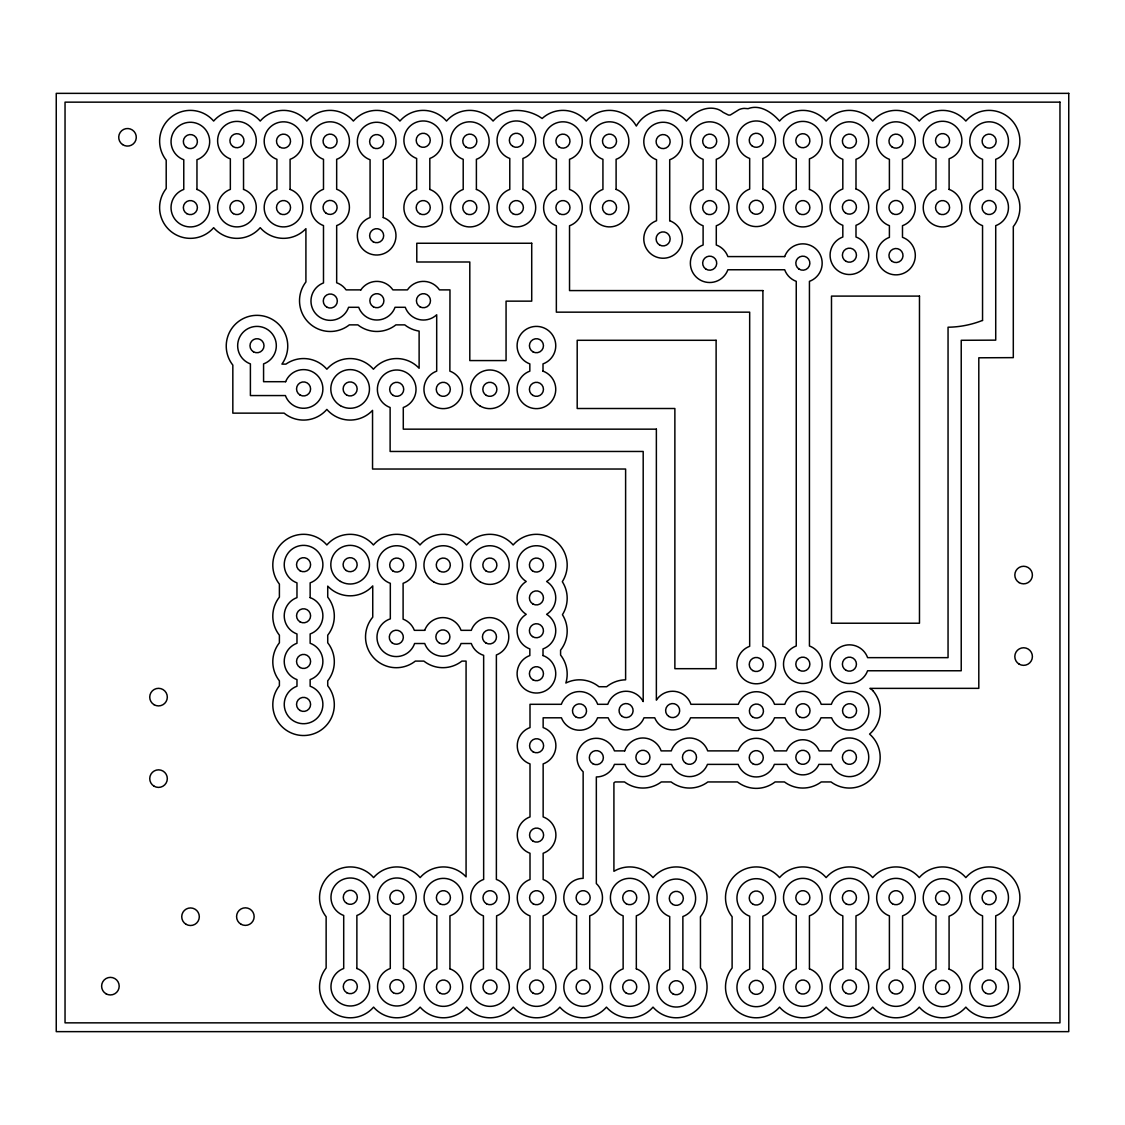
<?xml version="1.0" encoding="UTF-8"?>
<svg xmlns="http://www.w3.org/2000/svg" width="1125" height="1125" viewBox="0 0 1125 1125"><rect width="100%" height="100%" fill="white"/><g stroke="black" fill="none" stroke-linecap="round" stroke-linejoin="round"><path stroke-width="1.5" d="M982.547 320.498L982.547 225.661A19.336 19.336 0 0 1 982.547 189.309L982.547 159.314A19.336 19.336 0 0 1 973.617 129.6A19.336 19.336 0 0 1 1004.639 129.6A19.336 19.336 0 0 1 995.723 159.314L995.723 189.309A19.336 19.336 0 0 1 995.723 225.661L995.723 340.144L961.228 340.298L961.228 670.767L867.586 670.767A19.336 19.336 0 0 1 837.844 679.641A19.336 19.336 0 0 1 837.928 648.619A19.336 19.336 0 0 1 867.614 657.647L948.052 657.647L948.052 327.22A97.2 97.2 0 0 0 982.505 320.414M873.295 691.073A13.683 13.683 0 0 0 869.892 688.387L978.806 688.345L978.806 357.792L1013.302 357.637L1013.302 226.617A30.755 30.755 0 0 0 1013.302 188.564L1013.302 160.158A30.755 30.755 0 0 0 1008.689 117.408A30.755 30.755 0 0 0 965.841 121.05A30.755 30.755 0 0 0 919.28 121.05A30.755 30.755 0 0 0 872.705 121.05A30.755 30.755 0 0 0 826.13 121.05A30.755 30.755 0 0 0 779.555 121.05C772.073 112.402 759.867 104.02 748.083 108.675L744.202 108.38A14.4 14.4 0 0 0 738.97 109.659L730.406 114.961A5.963 5.963 0 0 1 728.395 115.017L723.15 112.373A18.225 18.225 0 0 0 717.244 109.111C705.698 105.581 693.773 112.43 686.405 121.05A30.755 30.755 0 0 0 636.328 126.056A30.755 30.755 0 0 0 586.237 121.05A30.755 30.755 0 0 0 542.152 118.477L538.734 116.255A44.803 44.803 0 0 0 516.375 110.447A30.755 30.755 0 0 0 493.087 121.05A30.755 30.755 0 0 0 446.512 121.05A30.755 30.755 0 0 0 399.937 121.05A30.755 30.755 0 0 0 353.377 121.05A30.755 30.755 0 0 0 306.802 121.05A30.755 30.755 0 0 0 260.227 121.05A30.755 30.755 0 0 0 213.652 121.05A30.755 30.755 0 0 0 170.803 117.408A30.755 30.755 0 0 0 166.205 160.158L166.205 188.564A30.755 30.755 0 0 0 170.803 231.328A30.755 30.755 0 0 0 213.652 227.686A30.755 30.755 0 0 0 260.227 227.686A30.755 30.755 0 0 0 305.916 228.656L305.916 281.953A30.755 30.755 0 0 0 349.327 324.872L357.848 324.872A30.755 30.755 0 0 0 395.902 324.872L404.747 324.872A30.755 30.755 0 0 0 419.119 331.102L419.119 368.255A30.755 30.755 0 0 0 373.416 369.225A30.755 30.755 0 0 0 326.855 369.225A30.755 30.755 0 0 0 285.919 364.12L281.911 364.12A30.755 30.755 0 0 0 277.242 322.945A30.755 30.755 0 0 0 235.814 323.789A30.755 30.755 0 0 0 232.833 365.119L232.833 413.142L284.105 413.142A30.755 30.755 0 0 0 326.855 409.416A30.755 30.755 0 0 0 372.544 410.372L372.544 469.027L625.612 469.027L625.612 679.823A30.755 30.755 0 0 0 606.656 686.728L598.936 686.728A30.755 30.755 0 0 0 565.861 683.016A30.755 30.755 0 0 0 560.587 655.059L560.587 650.152A30.755 30.755 0 0 0 562.43 614.7A30.755 30.755 0 0 0 562.317 581.681A30.755 30.755 0 0 0 554.822 540.422A30.755 30.755 0 0 0 513.141 544.978A30.755 30.755 0 0 0 466.566 544.978A30.755 30.755 0 0 0 419.991 544.978A30.755 30.755 0 0 0 373.416 544.978A30.755 30.755 0 0 0 326.855 544.978A30.755 30.755 0 0 0 283.992 541.336A30.755 30.755 0 0 0 279.394 584.1L279.394 597.136A30.755 30.755 0 0 0 279.394 635.189L279.394 642.783A30.755 30.755 0 0 0 279.394 680.836L279.394 685.744A30.755 30.755 0 0 0 282.684 727.355A30.755 30.755 0 0 0 324.436 727.355A30.755 30.755 0 0 0 327.727 685.744L327.727 680.836A30.755 30.755 0 0 0 327.727 642.783L327.727 635.189A30.755 30.755 0 0 0 327.727 597.136L327.727 586.125A30.755 30.755 0 0 0 372.741 585.914L372.741 617.161A30.755 30.755 0 0 0 415.336 661.092L423.858 661.092A30.755 30.755 0 0 0 461.911 661.092L466.073 661.092L466.073 876.867A30.755 30.755 0 0 0 420.159 877.598A30.755 30.755 0 0 0 373.584 877.598A30.755 30.755 0 0 0 330.736 873.956A30.755 30.755 0 0 0 326.137 916.72L326.137 968.006A30.755 30.755 0 0 0 330.736 1010.77A30.755 30.755 0 0 0 373.584 1007.128A30.755 30.755 0 0 0 420.159 1007.128A30.755 30.755 0 0 0 466.72 1007.128A30.755 30.755 0 0 0 513.295 1007.128A30.755 30.755 0 0 0 559.87 1007.128A30.755 30.755 0 0 0 606.445 1007.128A30.755 30.755 0 0 0 653.02 1007.128A30.755 30.755 0 0 0 695.883 1010.756A30.755 30.755 0 0 0 700.453 967.992L700.453 916.734A30.755 30.755 0 0 0 695.883 873.97A30.755 30.755 0 0 0 653.02 877.598A30.755 30.755 0 0 0 613.913 871.312L613.913 782.859L615.164 781.945L624.516 781.945A30.755 30.755 0 0 0 661.303 781.945L671.091 781.945A30.755 30.755 0 0 0 707.878 781.945L737.452 781.945A30.755 30.755 0 0 0 775.083 781.945L784.448 781.945A30.755 30.755 0 0 0 821.236 781.945L831.023 781.945A30.755 30.755 0 0 0 873.366 776.602A30.755 30.755 0 0 0 869.583 734.091A30.755 30.755 0 0 0 873.253 691.116M1068.75 93.361L56.25 93.361L56.25 1031.639L1068.75 1031.639L1068.75 93.361M1059.961 102.15L65.039 102.15L65.039 1022.85L1059.961 1022.85L1059.961 102.15M531.717 243.253L416.784 243.253L416.784 261.998L469.8 261.998L469.8 360.577L506.067 360.577L506.067 301.148L531.717 301.148L531.717 243.253M784.673 256.584L727.875 256.584A19.336 19.336 0 0 0 716.288 244.997L716.288 225.773A19.336 19.336 0 0 0 716.288 189.422L716.288 159.328A19.336 19.336 0 0 0 725.203 129.614A19.336 19.336 0 0 0 694.181 129.614A19.336 19.336 0 0 0 703.111 159.328L703.111 189.422A19.336 19.336 0 0 0 703.111 225.773L703.111 244.997A19.336 19.336 0 0 0 696.023 276.848A19.336 19.336 0 0 0 727.875 269.761L784.673 269.761A19.336 19.336 0 0 0 796.247 281.348L796.247 645.989A19.336 19.336 0 0 0 787.331 675.703A19.336 19.336 0 0 0 818.353 675.703A19.336 19.336 0 0 0 809.438 645.989L809.438 281.348A19.336 19.336 0 0 0 816.511 249.511A19.336 19.336 0 0 0 784.673 256.584M360.858 289.884L346.106 289.884A19.336 19.336 0 0 0 336.67 282.769L336.67 225.591A19.336 19.336 0 0 0 336.67 189.239L336.67 159.314A19.336 19.336 0 0 0 345.6 129.6A19.336 19.336 0 0 0 314.578 129.6A19.336 19.336 0 0 0 323.494 159.314L323.494 189.239A19.336 19.336 0 0 0 323.494 225.591L323.494 282.923A19.336 19.336 0 0 0 316.828 314.887A19.336 19.336 0 0 0 348.581 307.294L358.706 307.294A19.336 19.336 0 0 0 395.044 307.294L405.267 307.294A19.336 19.336 0 0 0 436.697 314.775L436.697 371.138A19.336 19.336 0 0 0 427.767 400.852A19.336 19.336 0 0 0 458.789 400.852A19.336 19.336 0 0 0 449.873 371.138L449.972 289.884L439.467 289.884A19.336 19.336 0 0 0 407.433 289.884L392.892 289.884A19.336 19.336 0 0 0 360.858 289.884M762.905 290.587L569.531 290.587L569.531 225.773A19.336 19.336 0 0 0 569.531 189.422L569.531 159.314A19.336 19.336 0 0 0 578.461 129.6A19.336 19.336 0 0 0 547.439 129.6A19.336 19.336 0 0 0 556.355 159.314L556.355 189.422A19.336 19.336 0 0 0 556.355 225.773L556.355 312.159L749.672 312.159L749.672 646.312A19.336 19.336 0 0 0 740.756 676.013A19.336 19.336 0 0 0 771.778 676.013A19.336 19.336 0 0 0 762.863 646.312L762.905 290.587M919.477 296.1L831.487 296.1L831.487 623.222L919.477 623.222L919.477 296.1M716.119 340.298L577.195 340.298L577.195 408.502L674.873 408.502L674.873 668.686L716.119 668.686L716.119 340.298M285.637 381.698L263.573 381.698L263.573 363.895A19.336 19.336 0 0 0 272.503 334.181A19.336 19.336 0 0 0 241.481 334.181A19.336 19.336 0 0 0 250.397 363.895L250.397 395.564L285.398 395.564A19.336 19.336 0 0 0 314.93 404.578A19.336 19.336 0 0 0 315.464 373.711A19.336 19.336 0 0 0 285.637 381.698M656.367 429.159L403.284 429.159L403.284 407.503A19.336 19.336 0 0 0 412.214 377.789A19.336 19.336 0 0 0 381.192 377.789A19.336 19.336 0 0 0 390.122 407.503L390.122 451.463L643.191 451.463L643.191 701.578A19.336 19.336 0 0 0 607.795 704.306L597.684 704.306A19.336 19.336 0 0 0 561.333 704.306L530.002 704.306L530.002 727.566A19.336 19.336 0 0 0 530.002 763.917L530.002 816.905A19.336 19.336 0 0 0 530.002 853.256L530.002 879.511A19.336 19.336 0 0 0 530.002 915.877L530.002 968.864A19.336 19.336 0 0 0 521.072 998.578A19.336 19.336 0 0 0 552.108 998.564A19.336 19.336 0 0 0 543.15 968.85L543.15 915.877A19.336 19.336 0 0 0 543.15 879.511L543.15 853.27A19.336 19.336 0 0 0 543.15 816.905L543.15 763.917A19.336 19.336 0 0 0 543.15 727.566L543.15 717.806L561.445 717.806A19.336 19.336 0 0 0 597.558 717.806L608.147 717.806A19.336 19.336 0 0 0 644.006 717.806L654.722 717.806A19.336 19.336 0 0 0 690.581 717.806L738.309 717.806A19.336 19.336 0 0 0 774.548 717.806L785.011 717.806A19.336 19.336 0 0 0 820.997 717.806L831.586 717.806A19.336 19.336 0 0 0 861.427 726.005A19.336 19.336 0 0 0 860.878 695.053A19.336 19.336 0 0 0 831.347 704.306L821.236 704.306A19.336 19.336 0 0 0 784.772 704.306L774.548 704.306A19.336 19.336 0 0 0 738.309 704.306L690.933 704.306A19.336 19.336 0 0 0 656.367 700.158L656.367 429.159M424.702 630.337L414.366 630.337A19.336 19.336 0 0 0 403.102 619.144L403.102 583.312A19.336 19.336 0 0 0 412.256 553.584A19.336 19.336 0 0 0 381.15 553.584A19.336 19.336 0 0 0 390.319 583.312L390.319 618.862A19.336 19.336 0 0 0 382.542 650.812A19.336 19.336 0 0 0 414.591 643.514L424.702 643.514A19.336 19.336 0 0 0 461.053 643.514L471.277 643.514A19.336 19.336 0 0 0 483.652 655.355L483.652 879.441A19.336 19.336 0 0 0 483.427 915.862L483.427 968.864A19.336 19.336 0 0 0 474.497 998.564A19.336 19.336 0 0 0 505.519 998.578A19.336 19.336 0 0 0 496.603 968.864L496.603 915.862A19.336 19.336 0 0 0 496.378 879.441L496.378 654.975A19.336 19.336 0 0 0 503.002 623.123A19.336 19.336 0 0 0 471.277 630.337L461.053 630.337A19.336 19.336 0 0 0 424.702 630.337M624.684 750.881L614.461 750.881A19.336 19.336 0 0 0 585.619 741.544A19.336 19.336 0 0 0 583.144 771.764L583.144 878.358A19.336 19.336 0 0 0 576.577 915.877L576.577 968.864A19.336 19.336 0 0 0 567.647 998.578A19.336 19.336 0 0 0 598.683 998.564A19.336 19.336 0 0 0 589.725 968.85L589.725 915.877A19.336 19.336 0 0 0 596.334 883.561L596.334 776.953A19.336 19.336 0 0 0 614.461 764.381L624.923 764.381A19.336 19.336 0 0 0 660.909 764.381L671.498 764.381A19.336 19.336 0 0 0 707.47 764.381L738.155 764.381A19.336 19.336 0 0 0 774.38 764.381L786.755 764.381A17.578 17.578 0 0 0 818.93 764.381L831.417 764.381A19.336 19.336 0 0 0 861.272 772.58A19.336 19.336 0 0 0 860.723 741.628A19.336 19.336 0 0 0 831.178 750.881L819.197 750.881A17.578 17.578 0 0 0 786.487 750.881L774.38 750.881A19.336 19.336 0 0 0 738.155 750.881L707.709 750.881A19.336 19.336 0 0 0 671.259 750.881L661.148 750.881A19.336 19.336 0 0 0 624.684 750.881M1013.302 968.02L1013.302 916.72A30.755 30.755 0 0 0 1008.689 873.956A30.755 30.755 0 0 0 965.841 877.598A30.755 30.755 0 0 0 919.28 877.598A30.755 30.755 0 0 0 872.705 877.598A30.755 30.755 0 0 0 826.13 877.598A30.755 30.755 0 0 0 779.555 877.598A30.755 30.755 0 0 0 736.706 873.956A30.755 30.755 0 0 0 732.108 916.72L732.108 968.006A30.755 30.755 0 0 0 736.706 1010.77A30.755 30.755 0 0 0 779.555 1007.128A30.755 30.755 0 0 0 826.13 1007.128A30.755 30.755 0 0 0 872.705 1007.128A30.755 30.755 0 0 0 919.28 1007.128A30.755 30.755 0 0 0 965.841 1007.128A30.755 30.755 0 0 0 1008.689 1010.77A30.755 30.755 0 0 0 1013.302 968.02M995.723 968.836L995.723 915.834A19.336 19.336 0 0 0 1004.639 886.12A19.336 19.336 0 0 0 973.617 886.12A19.336 19.336 0 0 0 982.547 915.834L982.547 968.836A19.336 19.336 0 0 0 973.617 998.536A19.336 19.336 0 0 0 1004.639 998.55A19.336 19.336 0 0 0 995.723 968.836M949.106 189.408L949.106 158.78A19.336 19.336 0 0 0 958.092 129.08A19.336 19.336 0 0 0 927.056 129.052A19.336 19.336 0 0 0 935.972 158.766L935.972 189.422A19.336 19.336 0 0 0 927.056 219.136A19.336 19.336 0 0 0 958.092 219.108A19.336 19.336 0 0 0 949.106 189.408M949.078 969.159L949.078 916.214A19.336 19.336 0 0 0 958.106 886.514A19.336 19.336 0 0 0 927.056 886.458A19.336 19.336 0 0 0 935.972 916.186L935.972 969.188A19.336 19.336 0 0 0 927.056 998.916A19.336 19.336 0 0 0 958.106 998.859A19.336 19.336 0 0 0 949.078 969.159M902.573 968.864L902.573 915.862A19.336 19.336 0 0 0 911.503 886.148A19.336 19.336 0 0 0 880.467 886.162A19.336 19.336 0 0 0 889.397 915.862L889.397 968.864A19.336 19.336 0 0 0 880.467 998.564A19.336 19.336 0 0 0 911.503 998.578A19.336 19.336 0 0 0 902.573 968.864M902.489 189.281L902.489 159.342A19.336 19.336 0 0 0 911.531 129.656A19.336 19.336 0 0 0 880.495 129.572A19.336 19.336 0 0 0 889.397 159.314L889.397 189.309A19.336 19.336 0 0 0 889.397 225.661L889.397 237.361A19.336 19.336 0 0 0 880.495 267.089A19.336 19.336 0 0 0 911.531 267.019A19.336 19.336 0 0 0 902.489 237.319L902.489 225.689A19.336 19.336 0 0 0 902.489 189.281M855.998 188.958L855.998 159.314A19.336 19.336 0 0 0 864.928 129.6A19.336 19.336 0 0 0 833.906 129.6A19.336 19.336 0 0 0 842.822 159.314L842.822 188.958A19.336 19.336 0 0 0 842.822 225.309L842.822 237.009A19.336 19.336 0 0 0 833.906 266.723A19.336 19.336 0 0 0 864.928 266.723A19.336 19.336 0 0 0 855.998 237.009L855.998 225.309A19.336 19.336 0 0 0 855.998 188.958M855.984 968.85L855.984 915.877A19.336 19.336 0 0 0 864.928 886.162A19.336 19.336 0 0 0 833.906 886.148A19.336 19.336 0 0 0 842.822 915.862L842.822 968.864A19.336 19.336 0 0 0 833.906 998.578A19.336 19.336 0 0 0 864.928 998.564A19.336 19.336 0 0 0 855.984 968.85M809.438 189.422L809.438 158.892A19.336 19.336 0 0 0 818.353 129.178A19.336 19.336 0 0 0 787.331 129.178A19.336 19.336 0 0 0 796.247 158.892L796.247 189.422A19.336 19.336 0 0 0 787.331 219.136A19.336 19.336 0 0 0 818.353 219.136A19.336 19.336 0 0 0 809.438 189.422M809.438 968.864L809.438 915.862A19.336 19.336 0 0 0 818.353 886.148A19.336 19.336 0 0 0 787.331 886.162A19.336 19.336 0 0 0 796.247 915.862L796.247 968.864A19.336 19.336 0 0 0 787.331 998.564A19.336 19.336 0 0 0 818.353 998.578A19.336 19.336 0 0 0 809.438 968.864M762.848 189.084L762.848 158.47A19.336 19.336 0 0 0 771.778 128.756A19.336 19.336 0 0 0 740.756 128.756A19.336 19.336 0 0 0 749.672 158.456L749.672 189.084A19.336 19.336 0 0 0 740.756 218.798A19.336 19.336 0 0 0 771.778 218.798A19.336 19.336 0 0 0 762.848 189.084M762.834 969.173L762.834 916.2A19.336 19.336 0 0 0 771.792 886.486A19.336 19.336 0 0 0 740.756 886.472A19.336 19.336 0 0 0 749.686 916.186L749.686 969.188A19.336 19.336 0 0 0 740.756 998.902A19.336 19.336 0 0 0 771.792 998.888A19.336 19.336 0 0 0 762.834 969.173M682.875 969.525L682.875 916.538A19.336 19.336 0 0 0 691.819 886.837A19.336 19.336 0 0 0 660.797 886.823A19.336 19.336 0 0 0 669.712 916.538L669.712 969.525A19.336 19.336 0 0 0 660.797 999.253A19.336 19.336 0 0 0 691.819 999.239A19.336 19.336 0 0 0 682.875 969.525M669.712 220.725L669.712 159.764A19.336 19.336 0 0 0 678.642 130.05A19.336 19.336 0 0 0 647.606 130.05A19.336 19.336 0 0 0 656.536 159.75L656.536 220.725A19.336 19.336 0 0 0 647.606 250.439A19.336 19.336 0 0 0 678.642 250.439A19.336 19.336 0 0 0 669.712 220.725M636.328 968.836L636.328 915.834A19.336 19.336 0 0 0 645.244 886.12A19.336 19.336 0 0 0 614.222 886.12A19.336 19.336 0 0 0 623.138 915.834L623.138 968.836A19.336 19.336 0 0 0 614.222 998.536A19.336 19.336 0 0 0 645.244 998.55A19.336 19.336 0 0 0 636.328 968.836M616.106 189.38L616.106 159.314A19.336 19.336 0 0 0 625.036 129.6A19.336 19.336 0 0 0 594.014 129.6A19.336 19.336 0 0 0 602.93 159.314L602.93 189.394A19.336 19.336 0 0 0 594.014 219.108A19.336 19.336 0 0 0 625.036 219.094A19.336 19.336 0 0 0 616.106 189.38M543.009 371.152L543.009 363.895A19.336 19.336 0 0 0 551.939 334.181A19.336 19.336 0 0 0 520.917 334.181A19.336 19.336 0 0 0 529.833 363.895L529.833 371.152A19.336 19.336 0 0 0 520.917 400.852A19.336 19.336 0 0 0 551.939 400.852A19.336 19.336 0 0 0 543.009 371.152M543.009 655.538L543.009 648.914A19.336 19.336 0 0 0 546.623 614.32A19.336 19.336 0 0 0 546.623 581.484A19.336 19.336 0 0 0 551.095 552.473A19.336 19.336 0 0 0 521.747 552.473A19.336 19.336 0 0 0 526.219 581.484A19.336 19.336 0 0 0 526.219 614.32A19.336 19.336 0 0 0 529.833 648.914L529.833 655.538A19.336 19.336 0 0 0 520.917 685.237A19.336 19.336 0 0 0 551.939 685.237A19.336 19.336 0 0 0 543.009 655.538M522.928 189.408L522.928 158.47A19.336 19.336 0 0 0 531.9 128.77A19.336 19.336 0 0 0 500.864 128.742A19.336 19.336 0 0 0 509.78 158.456L509.78 189.422A19.336 19.336 0 0 0 500.864 219.136A19.336 19.336 0 0 0 531.9 219.108A19.336 19.336 0 0 0 522.928 189.408M476.395 189.422L476.395 159.314A19.336 19.336 0 0 0 485.311 129.6A19.336 19.336 0 0 0 454.289 129.6A19.336 19.336 0 0 0 463.205 159.314L463.205 189.422A19.336 19.336 0 0 0 454.289 219.136A19.336 19.336 0 0 0 485.311 219.136A19.336 19.336 0 0 0 476.395 189.422M449.944 968.836L449.944 915.877A19.336 19.336 0 0 0 458.916 886.162A19.336 19.336 0 0 0 427.88 886.162A19.336 19.336 0 0 0 436.852 915.877L436.852 968.864A19.336 19.336 0 0 0 427.95 998.592A19.336 19.336 0 0 0 458.986 998.522A19.336 19.336 0 0 0 449.944 968.836M429.82 189.422L429.82 158.456A19.336 19.336 0 0 0 438.736 128.756A19.336 19.336 0 0 0 407.714 128.756A19.336 19.336 0 0 0 416.644 158.456L416.644 189.422A19.336 19.336 0 0 0 407.714 219.136A19.336 19.336 0 0 0 438.736 219.136A19.336 19.336 0 0 0 429.82 189.422M403.453 968.484L403.453 915.483A19.336 19.336 0 0 0 412.383 885.783A19.336 19.336 0 0 0 381.347 885.783A19.336 19.336 0 0 0 390.277 915.483L390.277 968.484A19.336 19.336 0 0 0 381.361 998.198A19.336 19.336 0 0 0 412.383 998.198A19.336 19.336 0 0 0 403.453 968.484M383.245 217.519L383.245 159.764A19.336 19.336 0 0 0 392.175 130.05A19.336 19.336 0 0 0 361.153 130.036A19.336 19.336 0 0 0 370.069 159.75L370.069 217.519A19.336 19.336 0 0 0 361.153 247.233A19.336 19.336 0 0 0 392.175 247.219A19.336 19.336 0 0 0 383.245 217.519M356.878 968.484L356.878 915.483A19.336 19.336 0 0 0 365.808 885.783A19.336 19.336 0 0 0 334.786 885.783A19.336 19.336 0 0 0 343.702 915.483L343.702 968.484A19.336 19.336 0 0 0 334.786 998.198A19.336 19.336 0 0 0 365.808 998.198A19.336 19.336 0 0 0 356.878 968.484M310.148 597.614L310.148 582.863A19.336 19.336 0 0 0 319.078 553.148A19.336 19.336 0 0 0 288.056 553.148A19.336 19.336 0 0 0 296.972 582.863L296.972 597.614A19.336 19.336 0 0 0 296.972 633.966L296.972 643.261A19.336 19.336 0 0 0 296.972 679.612L296.972 686.222A19.336 19.336 0 0 0 288.056 715.922A19.336 19.336 0 0 0 319.078 715.922A19.336 19.336 0 0 0 310.148 686.222L310.148 679.612A19.336 19.336 0 0 0 310.148 643.261L310.148 633.966A19.336 19.336 0 0 0 310.148 597.614M290.095 189.394L290.095 159.328A19.336 19.336 0 0 0 299.025 129.614A19.336 19.336 0 0 0 268.003 129.614A19.336 19.336 0 0 0 276.919 159.328L276.919 189.394A19.336 19.336 0 0 0 268.003 219.108A19.336 19.336 0 0 0 299.025 219.108A19.336 19.336 0 0 0 290.095 189.394M243.534 189.394L243.534 158.892A19.336 19.336 0 0 0 252.45 129.178A19.336 19.336 0 0 0 221.428 129.178A19.336 19.336 0 0 0 230.344 158.892L230.344 189.394A19.336 19.336 0 0 0 221.428 219.108A19.336 19.336 0 0 0 252.45 219.108A19.336 19.336 0 0 0 243.534 189.394M196.959 189.422L196.959 159.75A19.336 19.336 0 0 0 205.875 130.05A19.336 19.336 0 0 0 174.853 130.05A19.336 19.336 0 0 0 183.769 159.75L183.769 189.422A19.336 19.336 0 0 0 174.853 219.136A19.336 19.336 0 0 0 205.875 219.136A19.336 19.336 0 0 0 196.959 189.422M122.569 144.577A8.789 8.789 0 0 0 136.266 137.925A8.789 8.789 0 0 0 123.666 129.403A8.789 8.789 0 0 0 122.569 144.577M186.033 924.286A8.789 8.789 0 0 0 199.308 916.833A8.789 8.789 0 0 0 186.23 909.056A8.789 8.789 0 0 0 186.033 924.286M240.877 924.159A8.789 8.789 0 0 0 254.152 916.72A8.789 8.789 0 0 0 241.059 908.944A8.789 8.789 0 0 0 240.877 924.159M154.041 704.686A8.789 8.789 0 0 0 167.316 697.233A8.789 8.789 0 0 0 154.223 689.456A8.789 8.789 0 0 0 154.041 704.686M154.041 786.178A8.789 8.789 0 0 0 167.316 778.725A8.789 8.789 0 0 0 154.223 770.962A8.789 8.789 0 0 0 154.041 786.178M1019.123 582.609A8.789 8.789 0 0 0 1032.398 575.17A8.789 8.789 0 0 0 1019.306 567.394A8.789 8.789 0 0 0 1019.123 582.609M1019.123 664.116A8.789 8.789 0 0 0 1032.398 656.663A8.789 8.789 0 0 0 1019.306 648.886A8.789 8.789 0 0 0 1019.123 664.116M106.003 993.769A8.789 8.789 0 0 0 119.194 986.161A8.789 8.789 0 0 0 106.003 978.553A8.789 8.789 0 0 0 106.003 993.769M186.427 147.403A7.031 7.031 0 0 0 197.381 142.088A7.031 7.031 0 0 0 187.298 135.253A7.031 7.031 0 0 0 186.427 147.403M186.848 213.68A7.031 7.031 0 0 0 197.395 207.591A7.031 7.031 0 0 0 186.848 201.502A7.031 7.031 0 0 0 186.848 213.68M233.423 213.652A7.031 7.031 0 0 0 243.97 207.562A7.031 7.031 0 0 0 233.423 201.473A7.031 7.031 0 0 0 233.423 213.652M233.002 146.545A7.031 7.031 0 0 0 243.956 141.216A7.031 7.031 0 0 0 233.873 134.395A7.031 7.031 0 0 0 233.002 146.545M279.577 146.967A7.031 7.031 0 0 0 290.517 141.652A7.031 7.031 0 0 0 280.434 134.831A7.031 7.031 0 0 0 279.577 146.967M279.998 213.652A7.031 7.031 0 0 0 290.545 207.562A7.031 7.031 0 0 0 279.998 201.473A7.031 7.031 0 0 0 279.998 213.652M326.137 146.953A7.031 7.031 0 0 0 337.092 141.637A7.031 7.031 0 0 0 327.009 134.817A7.031 7.031 0 0 0 326.137 146.953M326.137 213.23A7.031 7.031 0 0 0 337.092 207.914A7.031 7.031 0 0 0 327.009 201.094A7.031 7.031 0 0 0 326.137 213.23M373.148 147.67A7.031 7.031 0 0 0 383.681 141.581A7.031 7.031 0 0 0 373.148 135.492A7.031 7.031 0 0 0 373.148 147.67M373.148 241.777A7.031 7.031 0 0 0 383.681 235.688A7.031 7.031 0 0 0 373.148 229.598A7.031 7.031 0 0 0 373.148 241.777M419.709 146.377A7.031 7.031 0 0 0 430.256 140.287A7.031 7.031 0 0 0 419.709 134.198A7.031 7.031 0 0 0 419.709 146.377M419.709 213.68A7.031 7.031 0 0 0 430.256 207.591A7.031 7.031 0 0 0 419.709 201.502A7.031 7.031 0 0 0 419.709 213.68M465.862 146.953A7.031 7.031 0 0 0 476.817 141.637A7.031 7.031 0 0 0 466.734 134.817A7.031 7.031 0 0 0 465.862 146.953M466.284 213.68A7.031 7.031 0 0 0 476.831 207.591A7.031 7.031 0 0 0 466.284 201.502A7.031 7.031 0 0 0 466.284 213.68M512.859 146.377A7.031 7.031 0 0 0 523.406 140.287A7.031 7.031 0 0 0 512.859 134.198A7.031 7.031 0 0 0 512.859 146.377M512.859 213.68A7.031 7.031 0 0 0 523.406 207.591A7.031 7.031 0 0 0 512.859 201.502A7.031 7.031 0 0 0 512.859 213.68M559.012 146.953A7.031 7.031 0 0 0 569.953 141.637A7.031 7.031 0 0 0 559.87 134.817A7.031 7.031 0 0 0 559.012 146.953M559.434 213.68A7.031 7.031 0 0 0 569.981 207.591A7.031 7.031 0 0 0 559.434 201.502A7.031 7.031 0 0 0 559.434 213.68M605.573 146.953A7.031 7.031 0 0 0 616.528 141.637A7.031 7.031 0 0 0 606.445 134.817A7.031 7.031 0 0 0 605.573 146.953M606.009 213.652A7.031 7.031 0 0 0 616.556 207.562A7.031 7.031 0 0 0 606.009 201.473A7.031 7.031 0 0 0 606.009 213.652M659.18 147.403A7.031 7.031 0 0 0 670.134 142.088A7.031 7.031 0 0 0 660.052 135.253A7.031 7.031 0 0 0 659.18 147.403M659.602 244.997A7.031 7.031 0 0 0 670.148 238.908A7.031 7.031 0 0 0 659.602 232.819A7.031 7.031 0 0 0 659.602 244.997M705.755 146.967A7.031 7.031 0 0 0 716.709 141.652A7.031 7.031 0 0 0 706.627 134.831A7.031 7.031 0 0 0 705.755 146.967M706.177 213.68A7.031 7.031 0 0 0 716.723 207.591A7.031 7.031 0 0 0 706.177 201.502A7.031 7.031 0 0 0 706.177 213.68M705.755 269.002A7.031 7.031 0 0 0 716.709 263.672A7.031 7.031 0 0 0 706.627 256.852A7.031 7.031 0 0 0 705.755 269.002M752.33 146.109A7.031 7.031 0 0 0 763.284 140.794A7.031 7.031 0 0 0 753.202 133.959A7.031 7.031 0 0 0 752.33 146.109M752.752 213.356A7.031 7.031 0 0 0 763.298 207.267A7.031 7.031 0 0 0 752.752 201.178A7.031 7.031 0 0 0 752.752 213.356M798.905 146.545A7.031 7.031 0 0 0 809.859 141.216A7.031 7.031 0 0 0 799.777 134.395A7.031 7.031 0 0 0 798.905 146.545M799.327 213.68A7.031 7.031 0 0 0 809.873 207.591A7.031 7.031 0 0 0 799.327 201.502A7.031 7.031 0 0 0 799.327 213.68M845.48 146.953A7.031 7.031 0 0 0 856.42 141.637A7.031 7.031 0 0 0 846.338 134.817A7.031 7.031 0 0 0 845.48 146.953M845.48 212.963A7.031 7.031 0 0 0 856.42 207.633A7.031 7.031 0 0 0 846.338 200.813A7.031 7.031 0 0 0 845.48 212.963M892.041 146.953A7.031 7.031 0 0 0 902.995 141.637A7.031 7.031 0 0 0 892.913 134.817A7.031 7.031 0 0 0 892.041 146.953M892.477 213.581A7.031 7.031 0 0 0 903.023 207.492A7.031 7.031 0 0 0 892.477 201.403A7.031 7.031 0 0 0 892.477 213.581M892.041 261.352A7.031 7.031 0 0 0 902.995 256.036A7.031 7.031 0 0 0 892.913 249.202A7.031 7.031 0 0 0 892.041 261.352M939.052 146.686A7.031 7.031 0 0 0 949.584 140.597A7.031 7.031 0 0 0 939.052 134.508A7.031 7.031 0 0 0 939.052 146.686M939.052 213.68A7.031 7.031 0 0 0 949.584 207.591A7.031 7.031 0 0 0 939.052 201.502A7.031 7.031 0 0 0 939.052 213.68M985.191 146.953A7.031 7.031 0 0 0 996.145 141.637A7.031 7.031 0 0 0 986.063 134.817A7.031 7.031 0 0 0 985.191 146.953M985.612 213.581A7.031 7.031 0 0 0 996.159 207.492A7.031 7.031 0 0 0 985.612 201.403A7.031 7.031 0 0 0 985.612 213.581M798.905 269.002A7.031 7.031 0 0 0 809.859 263.672A7.031 7.031 0 0 0 799.777 256.852A7.031 7.031 0 0 0 798.905 269.002M845.902 261.267A7.031 7.031 0 0 0 856.448 255.178A7.031 7.031 0 0 0 845.902 249.089A7.031 7.031 0 0 0 845.902 261.267M326.784 307.111A7.031 7.031 0 0 0 337.331 301.022A7.031 7.031 0 0 0 326.784 294.933A7.031 7.031 0 0 0 326.784 307.111M373.359 306.788A7.031 7.031 0 0 0 383.906 300.698A7.031 7.031 0 0 0 373.359 294.609A7.031 7.031 0 0 0 373.359 306.788M419.934 306.788A7.031 7.031 0 0 0 430.481 300.698A7.031 7.031 0 0 0 419.934 294.609A7.031 7.031 0 0 0 419.934 306.788M532.913 351.802A7.031 7.031 0 0 0 543.459 345.712A7.031 7.031 0 0 0 532.913 339.637A7.031 7.031 0 0 0 532.913 351.802M532.913 395.409A7.031 7.031 0 0 0 543.459 389.32A7.031 7.031 0 0 0 532.913 383.231A7.031 7.031 0 0 0 532.913 395.409M486.337 395.409A7.031 7.031 0 0 0 496.884 389.32A7.031 7.031 0 0 0 486.337 383.231A7.031 7.031 0 0 0 486.337 395.409M439.763 395.409A7.031 7.031 0 0 0 450.309 389.32A7.031 7.031 0 0 0 439.763 383.231A7.031 7.031 0 0 0 439.763 395.409M393.188 395.409A7.031 7.031 0 0 0 403.734 389.32A7.031 7.031 0 0 0 393.188 383.231A7.031 7.031 0 0 0 393.188 395.409M346.627 395.03A7.031 7.031 0 0 0 357.159 388.941A7.031 7.031 0 0 0 346.627 382.852A7.031 7.031 0 0 0 346.627 395.03M300.052 395.03A7.031 7.031 0 0 0 310.598 388.941A7.031 7.031 0 0 0 300.052 382.852A7.031 7.031 0 0 0 300.052 395.03M253.477 351.802A7.031 7.031 0 0 0 264.023 345.712A7.031 7.031 0 0 0 253.477 339.637A7.031 7.031 0 0 0 253.477 351.802M845.902 670.247A7.031 7.031 0 0 0 856.448 664.158A7.031 7.031 0 0 0 845.902 658.069A7.031 7.031 0 0 0 845.902 670.247M799.327 670.247A7.031 7.031 0 0 0 809.873 664.158A7.031 7.031 0 0 0 799.327 658.069A7.031 7.031 0 0 0 799.327 670.247M752.752 670.57A7.031 7.031 0 0 0 763.298 664.481A7.031 7.031 0 0 0 752.752 658.392A7.031 7.031 0 0 0 752.752 670.57M846.056 716.822A7.031 7.031 0 0 0 856.603 710.733A7.031 7.031 0 0 0 846.056 704.644A7.031 7.031 0 0 0 846.056 716.822M799.481 716.822A7.031 7.031 0 0 0 810.028 710.733A7.031 7.031 0 0 0 799.481 704.644A7.031 7.031 0 0 0 799.481 716.822M752.484 716.878A7.031 7.031 0 0 0 763.439 711.548A7.031 7.031 0 0 0 753.356 704.728A7.031 7.031 0 0 0 752.484 716.878M845.902 763.397A7.031 7.031 0 0 0 856.448 757.308A7.031 7.031 0 0 0 845.902 751.219A7.031 7.031 0 0 0 845.902 763.397M799.327 763.397A7.031 7.031 0 0 0 809.873 757.308A7.031 7.031 0 0 0 799.327 751.219A7.031 7.031 0 0 0 799.327 763.397M752.752 763.72A7.031 7.031 0 0 0 763.298 757.631A7.031 7.031 0 0 0 752.752 751.542A7.031 7.031 0 0 0 752.752 763.72M685.969 763.397A7.031 7.031 0 0 0 696.516 757.308A7.031 7.031 0 0 0 685.969 751.219A7.031 7.031 0 0 0 685.969 763.397M639.394 763.397A7.031 7.031 0 0 0 649.941 757.308A7.031 7.031 0 0 0 639.394 751.219A7.031 7.031 0 0 0 639.394 763.397M668.714 716.4A7.031 7.031 0 0 0 679.669 711.07A7.031 7.031 0 0 0 669.586 704.25A7.031 7.031 0 0 0 668.714 716.4M622.139 716.4A7.031 7.031 0 0 0 633.094 711.07A7.031 7.031 0 0 0 623.011 704.25A7.031 7.031 0 0 0 622.139 716.4M575.564 716.709A7.031 7.031 0 0 0 586.519 711.394A7.031 7.031 0 0 0 576.436 704.573A7.031 7.031 0 0 0 575.564 716.709M592.819 763.72A7.031 7.031 0 0 0 603.366 757.631A7.031 7.031 0 0 0 592.819 751.542A7.031 7.031 0 0 0 592.819 763.72M532.491 570.881A7.031 7.031 0 0 0 543.431 565.566A7.031 7.031 0 0 0 533.348 558.745A7.031 7.031 0 0 0 532.491 570.881M532.913 603.998A7.031 7.031 0 0 0 543.459 597.909A7.031 7.031 0 0 0 532.913 591.82A7.031 7.031 0 0 0 532.913 603.998M532.491 636.567A7.031 7.031 0 0 0 543.431 631.252A7.031 7.031 0 0 0 533.348 624.417A7.031 7.031 0 0 0 532.491 636.567M485.944 643.008A7.031 7.031 0 0 0 496.491 636.919A7.031 7.031 0 0 0 485.944 630.83A7.031 7.031 0 0 0 485.944 643.008M532.913 679.795A7.031 7.031 0 0 0 543.459 673.706A7.031 7.031 0 0 0 532.913 667.617A7.031 7.031 0 0 0 532.913 679.795M439.369 643.008A7.031 7.031 0 0 0 449.916 636.919A7.031 7.031 0 0 0 439.369 630.83A7.031 7.031 0 0 0 439.369 643.008M392.372 643.064A7.031 7.031 0 0 0 403.327 637.748A7.031 7.031 0 0 0 393.244 630.914A7.031 7.031 0 0 0 392.372 643.064M392.766 570.881A7.031 7.031 0 0 0 403.72 565.566A7.031 7.031 0 0 0 393.638 558.745A7.031 7.031 0 0 0 392.766 570.881M439.341 570.881A7.031 7.031 0 0 0 450.295 565.566A7.031 7.031 0 0 0 440.213 558.745A7.031 7.031 0 0 0 439.341 570.881M485.916 570.881A7.031 7.031 0 0 0 496.87 565.566A7.031 7.031 0 0 0 486.788 558.745A7.031 7.031 0 0 0 485.916 570.881M300.052 570.783A7.031 7.031 0 0 0 310.598 564.694A7.031 7.031 0 0 0 300.052 558.605A7.031 7.031 0 0 0 300.052 570.783M346.191 570.516A7.031 7.031 0 0 0 357.145 565.186A7.031 7.031 0 0 0 347.062 558.366A7.031 7.031 0 0 0 346.191 570.516M300.052 621.872A7.031 7.031 0 0 0 310.598 615.783A7.031 7.031 0 0 0 300.052 609.708A7.031 7.031 0 0 0 300.052 621.872M300.052 667.519A7.031 7.031 0 0 0 310.598 661.43A7.031 7.031 0 0 0 300.052 655.341A7.031 7.031 0 0 0 300.052 667.519M300.052 710.48A7.031 7.031 0 0 0 310.598 704.391A7.031 7.031 0 0 0 300.052 698.302A7.031 7.031 0 0 0 300.052 710.48M533.067 751.823A7.031 7.031 0 0 0 543.614 745.734A7.031 7.031 0 0 0 533.067 739.659A7.031 7.031 0 0 0 533.067 751.823M533.067 841.177A7.031 7.031 0 0 0 543.614 835.088A7.031 7.031 0 0 0 533.067 828.998A7.031 7.031 0 0 0 533.067 841.177M346.781 903.403A7.031 7.031 0 0 0 357.328 897.314A7.031 7.031 0 0 0 346.781 891.225A7.031 7.031 0 0 0 346.781 903.403M393.356 903.403A7.031 7.031 0 0 0 403.889 897.314A7.031 7.031 0 0 0 393.356 891.225A7.031 7.031 0 0 0 393.356 903.403M346.781 992.742A7.031 7.031 0 0 0 357.328 986.653A7.031 7.031 0 0 0 346.781 980.564A7.031 7.031 0 0 0 346.781 992.742M393.356 992.742A7.031 7.031 0 0 0 403.903 986.653A7.031 7.031 0 0 0 393.356 980.564A7.031 7.031 0 0 0 393.356 992.742M439.931 993.122A7.031 7.031 0 0 0 450.464 987.033A7.031 7.031 0 0 0 439.931 980.944A7.031 7.031 0 0 0 439.931 993.122M439.889 903.783A7.031 7.031 0 0 0 450.422 897.694A7.031 7.031 0 0 0 439.889 891.605A7.031 7.031 0 0 0 439.889 903.783M486.506 903.783A7.031 7.031 0 0 0 497.039 897.694A7.031 7.031 0 0 0 486.506 891.605A7.031 7.031 0 0 0 486.506 903.783M486.492 993.122A7.031 7.031 0 0 0 497.039 987.033A7.031 7.031 0 0 0 486.492 980.944A7.031 7.031 0 0 0 486.492 993.122M533.067 993.122A7.031 7.031 0 0 0 543.614 987.033A7.031 7.031 0 0 0 533.067 980.944A7.031 7.031 0 0 0 533.067 993.122M533.067 903.783A7.031 7.031 0 0 0 543.614 897.694A7.031 7.031 0 0 0 533.067 891.605A7.031 7.031 0 0 0 533.067 903.783M579.628 903.783A7.031 7.031 0 0 0 590.175 897.694A7.031 7.031 0 0 0 579.628 891.605A7.031 7.031 0 0 0 579.628 903.783M579.642 993.122A7.031 7.031 0 0 0 590.189 987.033A7.031 7.031 0 0 0 579.642 980.944A7.031 7.031 0 0 0 579.642 993.122M626.217 903.755A7.031 7.031 0 0 0 636.764 897.666A7.031 7.031 0 0 0 626.217 891.577A7.031 7.031 0 0 0 626.217 903.755M626.217 993.094A7.031 7.031 0 0 0 636.764 987.005A7.031 7.031 0 0 0 626.217 980.916A7.031 7.031 0 0 0 626.217 993.094M672.792 904.444A7.031 7.031 0 0 0 683.339 898.369A7.031 7.031 0 0 0 672.792 892.28A7.031 7.031 0 0 0 672.792 904.444M672.792 993.797A7.031 7.031 0 0 0 683.339 987.708A7.031 7.031 0 0 0 672.792 981.619A7.031 7.031 0 0 0 672.792 993.797M752.752 904.106A7.031 7.031 0 0 0 763.298 898.017A7.031 7.031 0 0 0 752.752 891.928A7.031 7.031 0 0 0 752.752 904.106M752.752 993.445A7.031 7.031 0 0 0 763.298 987.356A7.031 7.031 0 0 0 752.752 981.267A7.031 7.031 0 0 0 752.752 993.445M799.327 903.783A7.031 7.031 0 0 0 809.873 897.694A7.031 7.031 0 0 0 799.327 891.605A7.031 7.031 0 0 0 799.327 903.783M799.327 993.122A7.031 7.031 0 0 0 809.873 987.033A7.031 7.031 0 0 0 799.327 980.944A7.031 7.031 0 0 0 799.327 993.122M845.902 903.783A7.031 7.031 0 0 0 856.448 897.694A7.031 7.031 0 0 0 845.902 891.605A7.031 7.031 0 0 0 845.902 903.783M845.902 993.122A7.031 7.031 0 0 0 856.448 987.033A7.031 7.031 0 0 0 845.902 980.944A7.031 7.031 0 0 0 845.902 993.122M892.477 903.783A7.031 7.031 0 0 0 903.023 897.694A7.031 7.031 0 0 0 892.477 891.605A7.031 7.031 0 0 0 892.477 903.783M892.477 993.122A7.031 7.031 0 0 0 903.023 987.033A7.031 7.031 0 0 0 892.477 980.944A7.031 7.031 0 0 0 892.477 993.122M939.052 904.106A7.031 7.031 0 0 0 949.584 898.017A7.031 7.031 0 0 0 939.052 891.928A7.031 7.031 0 0 0 939.052 904.106M939.052 993.445A7.031 7.031 0 0 0 949.584 987.356A7.031 7.031 0 0 0 939.052 981.267A7.031 7.031 0 0 0 939.052 993.445M985.612 903.755A7.031 7.031 0 0 0 996.159 897.666A7.031 7.031 0 0 0 985.612 891.577A7.031 7.031 0 0 0 985.612 903.755M985.612 993.094A7.031 7.031 0 0 0 996.159 987.005A7.031 7.031 0 0 0 985.612 980.916A7.031 7.031 0 0 0 985.612 993.094M340.467 581.428A19.336 19.336 0 0 0 369.464 564.694A19.336 19.336 0 0 0 340.467 547.945A19.336 19.336 0 0 0 340.467 581.428M433.617 581.808A19.336 19.336 0 0 0 462.614 565.059A19.336 19.336 0 0 0 433.617 548.325A19.336 19.336 0 0 0 433.617 581.808M480.192 581.808A19.336 19.336 0 0 0 509.189 565.059A19.336 19.336 0 0 0 480.192 548.325A19.336 19.336 0 0 0 480.192 581.808M340.467 405.689A19.336 19.336 0 0 0 369.464 388.941A19.336 19.336 0 0 0 340.467 372.206A19.336 19.336 0 0 0 340.467 405.689M480.192 406.055A19.336 19.336 0 0 0 509.189 389.32A19.336 19.336 0 0 0 480.192 372.572A19.336 19.336 0 0 0 480.192 406.055"/></g></svg>
